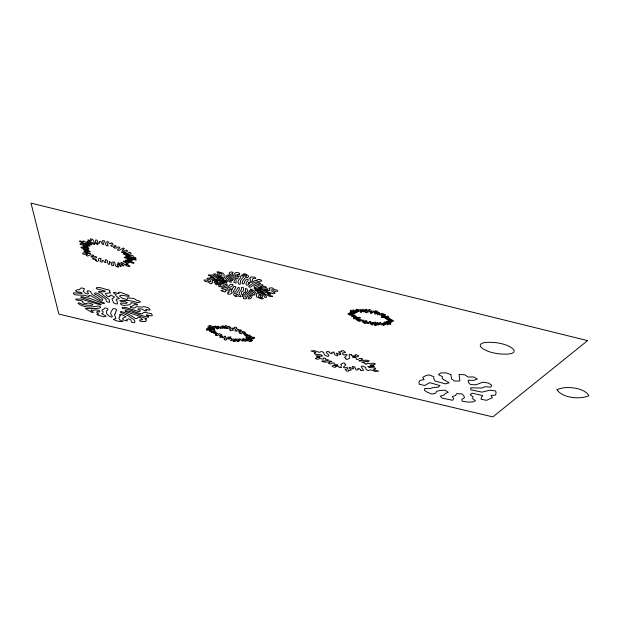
<?xml version="1.0" encoding="UTF-8"?>
<svg xmlns="http://www.w3.org/2000/svg" width="620" height="620" viewBox="0 0 620 620"><rect width="100%" height="100%" fill="white"/><g stroke="black" fill="none" stroke-linecap="round" stroke-linejoin="round"><path stroke-width="0.93" d="M109.399 261.803L109.779 264.05L109.205 264.376L107.981 263.911L107.291 260.508L106.562 259.865L105.361 259.757L105.966 262.601L104.858 262.578L103.71 260.78L102.44 260.353L101.959 260.726L102.377 261.904L101.626 262.136L100.463 261.601L100.091 260.439L101.231 258.711L99.944 258.308L98.456 258.788L98.495 260.935L97.108 261.446L95.534 260.385L96.418 260.237L96.348 259.679L93.264 259.269L92.589 258.633L96.666 257.641L96.681 257.106L95.573 256.525L92.124 257.222L90.923 256.703L93.752 255.711L93.333 255.083L90.14 254.96L87.559 256.114L85.948 255.045L87.528 254.619L86.622 253.983L84.033 254.378L82.762 253.921L82.615 253.34L83.824 252.697L90.117 253.844L90.45 253.41L85.397 252.03L84.15 251.526L84.243 250.999L90.249 251.852L89.598 251.185L83.227 249.682L83.406 249.178L88.459 250.054L88.056 249.411L81.677 248.116L80.918 247.45L81.259 247L88.924 248.558L88.497 247.907L83.219 246.419L82.879 245.776L87.939 246.884L88.156 246.38L85.684 245.319L80.67 244.59L79.988 243.908L81.77 243.552L85.7 244.412L89.396 246.047L90.187 245.807C87.343 242.994 82.77 243.823 79.74 241.56L79.585 240.947L80.786 241.025L82.948 242.164L83.452 241.769L82.925 241.087L84.049 241.087L86.877 243.048L91.76 244.799L87.653 242.459L86.885 241.769L87.389 241.366L94.542 244.629L94.744 244.11L93.767 243.451L87.97 240.467L87.931 239.87L91.458 240.684L90.365 238.754L92.791 239.444L94.318 242.691L97.642 244.474L98.107 244.055L96.115 242.738L95.325 241.412L95.906 239.855L97.231 240.32L97.883 242.8L99.13 243.342L99.766 242.994L99.324 241.722L99.905 241.351L101.215 241.831L102.509 244.396L103.703 244.451L102.432 240.715L104.392 240.738L105.997 245.226L107.028 245.869L108.19 245.884L106.694 242.048L107.035 241.567L108.384 241.916L108.942 243.218L110.127 243.807L110.972 243.567L110.903 242.955L112.065 242.97L112.987 244.264L110.67 245.737L111.786 246.349L115.382 245.613L116.335 246.279L113.429 247.45L114.444 248.093L116.514 247.985L118.358 246.915L119.683 247.31L119.761 247.915L117.506 249.434L117.73 250.062L119.056 250.418L123.31 247.969L124.372 248.597L122.295 250.178L122.868 250.852L124.14 251.022L126.061 249.992L127.751 250.96L125.976 252.022L121.481 251.929L122.342 252.588L127.449 253.371L128.952 252.821L128.913 252.231L130.216 252.456L131.246 253.774L128.797 254.471L123.675 253.642L123.504 254.161L129.936 255.541L131.866 255.262L133.083 255.797L133.354 256.974L135.865 257.928L135.943 258.509L129.704 256.347L125.829 255.642L125.604 256.145L135.633 259.385L136.23 260.036C132.06 260.152 128.487 256.618 124.186 257.277L124.845 257.935L128.697 258.633L132.308 260.175L132.122 260.679L127.092 259.175L127.084 259.733L133.92 262.81L133.827 263.337L132.564 263.136L125.504 260.137L125.07 260.547L129.355 262.71L123.519 261.183L123.605 261.756L128.239 263.826L127.914 264.267L125.736 264.066L129.898 266.034L129.634 266.499C125.844 266.887 124.078 262.772 120.823 262.221L123.884 265.872L122.683 265.748L120.59 263.856L118.358 262.826L117.645 263.089L121.326 266.205L120.606 266.461L118.358 264.709L117.118 264.515L117.823 266.259L118.722 266.871L118.048 267.15L115.723 266.143L114.607 262.144L112.646 261.95L113.646 265.406L112.972 265.685L111.708 265.283L111.275 262.485L109.399 261.803M361.026 310.961L361.468 312.589L360.468 312.302L359.608 309.767L358.182 309.775C353.268 307.721 360.933 311.472 358.554 311.48L357.205 310.341L355.632 310.031L357.779 311.969L356.887 312.007L356.035 310.876L354.601 310.969L353.253 309.775C350.92 310.891 359.654 312.883 355.438 312.581L350.385 310.108L350.695 311.248L354.214 312.403L351.129 311.697L350.091 312.015L355.144 313.425L351.772 312.627L351.362 312.767L353.307 313.666L349.502 312.999L352.47 314.356L348.889 313.565L347.828 314.014L350.416 314.402L349.316 314.844L349.804 315.084L354.315 315.014C353.617 315.324 350.602 315.022 351.633 315.999L355.229 315.627L351.943 316.51L356.151 316.704L353.299 317.3L354.229 317.688L356.981 317.037L357.771 317.394L353.501 318.169L354.074 318.866L359.205 317.463L360.406 317.758L356.329 318.936L358.228 319.416L355.841 319.641L357.957 320.145L360.096 319.021L360.429 319.3L359.22 320.594L357.717 320.742L359.941 321.392L361.569 319.75L362.088 319.974L361.367 320.858L362.491 320.997A4.464 1.806 10.6 0 0 363.002 320.323L364.079 320.153L363.537 321.555C360.135 321.912 365.064 322.819 365.095 320.959L366.296 320.532L367.032 321.191L363.777 322.819C365.637 324.748 365.273 322.788 366.908 321.989L367.443 322.214L366.606 323.005L366.931 323.276L368.947 323.377C368.125 323.555 368.117 321.811 368.947 322.245L370.171 322.385L369.365 321.385L370.892 321.842L371.225 322.648L369.985 323.353L370.621 323.818L372.124 322.95C373.418 323.346 371.62 324.399 370.993 324.531L372.426 325.027L373.17 324.198L373.674 323.253L372.581 322.268L374.62 323.291L374.302 325.361L376.41 325.275L375.232 324.617L375.278 324.113L376.239 324.291C377.735 324.028 373.813 322.764 374.999 321.912L377.495 323.904L377.89 325.19C379.611 325.058 377.836 323.198 377.115 322.78L378.045 322.757C379.014 324.415 381.54 325.887 379.541 323.229C379.75 320.555 381.354 324.33 381.928 325.066L382.765 324.81C383.245 325.988 385.508 325.213 383.346 324.578A3.821 1.55 9.8 0 1 382.23 323.795L381.943 323.245L385.392 324.609L384.098 323.849L383.71 322.594L385.493 324.089L386.531 323.779L387.407 324.283L387.252 324.756L388.167 324.779L388.151 324.035L385.469 322.958L384.632 321.958L390.732 324.632L390.414 323.516L386.88 322.609L391.189 322.78L386.175 321.369L389.469 322.191L389.941 322.082L388.104 321.175L391.972 321.819L388.918 320.47L392.429 321.222L393.553 320.819L391.057 320.416L392.22 320.029L391.77 319.781L387.136 319.835L390.406 319.091L389.98 318.827L386.151 318.928L389.647 318.262L389.283 317.99L385.346 318.13L388.322 317.533L388.004 317.254L384.516 317.797L383.78 317.425L388.291 316.634L388.228 316.076L382.308 317.363L381.091 317.045L385.028 316.037L383.269 315.642L385.617 314.844L383.726 314.611L382.005 315.781L381.114 315.471A8.928 3.697 10.2 0 0 381.618 314.751L384.005 313.999L381.703 313.278L379.928 314.991L379.347 314.782L380.207 313.875L379.363 313.534L377.929 314.813L377.355 314.603L377.983 313.123L379.525 312.906L377.58 312.488L376.836 312.805L376.774 313.588L374.55 314.108L374.86 313.108L377.766 311.821L377.146 311.07L375.394 310.876L376.278 311.643L374.116 312.565L373.635 311.992L374.496 311.705L373.783 310.938C371.109 310.667 374.17 313.65 371.814 312.433L371.132 312.759L371.698 313.503C368.474 312.883 371.69 312.147 371.481 310.775L369.714 311.783C367.869 310.946 372.279 309.667 369.311 309.458C367.761 309.861 368.737 312.372 367.807 312.41L366.978 311.55L367.428 310.326L366.544 309.791L366.885 309.318L364.645 309.582L366.327 310.705L364.405 310.519L366.188 311.906L366.683 312.767L366.087 312.774L363.7 310.891L363.088 309.264C361.731 309.24 362.855 311.472 363.816 311.798L361.995 311.341L361.514 309.923L360.608 309.55L361.026 310.961M88.978 295.787L88.97 296.678L84.467 295.275L76.531 294.957L74.237 294.523L73.392 293.469L73.935 292.756L82.22 293.485L81.422 292.431L77.074 291.819L75.508 290.726L77.57 289.664L79.569 289.711L80.484 288.184L82.181 287.99L84.522 288.796L83.165 291.09L85.281 293.268L87.598 294.035L88.505 293.446L87.087 291.338L87.978 290.726L90.35 291.361L92.24 294.477L97.743 297.6L100.254 299.747L102.556 300.219L102.765 299.39L101.874 298.336L97.294 295.128L95.046 294.26L94.442 293.221L95.883 292.873L98.193 293.686L105.935 299.088L106.159 300.917L107.322 301.987L109.531 302.273L109.298 299.561L103.238 295.252L101.572 293.105L99.208 292.539L98.541 291.485L104.609 291.826L105.26 291.106L96.364 288.703L96.294 287.75C100.835 286.611 104.532 289.695 108.942 289.889L110.058 291.012L109.383 291.733L110.531 292.849L105.47 293.407L106.4 295.438L107.95 296.523L109.926 296.531L109.817 295.585L110.941 295.074L114.537 297.058L111.98 298.933L113.692 302.87L115.576 303.862L117.498 303.854L117.102 301.095L116.08 300.026L116.32 299.189L119.373 298.584L116.622 296.453L115.661 295.368L116.103 294.57L114.08 293.562L113.445 292.501L115.281 292.369L117.056 293.454L119.172 293.554L118.42 292.469L119.978 292.152L128.89 295.492L129.014 296.453L122.062 295.298L120.272 295.453L119.536 296.151L122.349 298.329L126.844 299.421L127.798 298.817L127.402 297.809L133.858 298.53L137.183 300.568L139.5 300.971L140.415 302.041L137.299 302.63C131.711 300.406 125.604 300.096 119.668 300.591L121.326 301.646L125.279 301.708L127.34 302.645L126.519 303.288L120.636 303.141L120.598 304.025L122 305.079L124.256 305.451L129.231 304.831L131.068 303.645L131.022 302.731L133.16 302.885L137.578 304.327L137.005 305.055L134.68 304.552L131.952 306.35L130.154 306.458L130.588 307.435L132.897 308.047L134.656 307.908L136.431 306.706L142.708 307.125L143.654 306.536L148.25 307.683L150.195 309.783L148.909 310.209L146.832 309.318L145.56 309.752L146.824 310.798L145.126 310.984L142.05 309.054L138.159 308.814L137.934 309.636L140.182 310.387L140.143 311.248L138.895 311.682L125.744 307.466L122.047 307.59L122.528 308.558C129.456 308.83 135.408 312.929 142.197 313.898L143.437 312.542L145.103 312.356L151.613 313.743L152.319 315.603L150.815 315.89L146.506 314.766L146.506 315.627L148.599 316.464L148.451 317.285C140.446 315.797 133.083 311.48 124.992 310.69L126.023 311.713C132.835 314.193 139.965 315.983 146.514 318.773L145.049 319.06L146.514 320.052L145.646 321.47L142.042 321.586L139.826 320.935L139.469 320.029L142.755 319.688L140.352 317.704L138.09 317.138L137.167 318.533L135.183 318.447C130.952 315.138 125.953 312.643 120.737 311.449L120.412 312.209L128.007 315.696L133.92 319.626L134.742 320.602L134.873 322.276L133.92 322.78L131.703 322.222L130.549 319.563L128.394 318.812L126.426 319.812L127.41 320.788L125.589 320.803L123.605 319.935L122.566 318.951L122.807 318.192L126.069 316.874L120.73 314.108L119.637 314.565L120.776 315.58L119.35 315.867L119.846 316.797L118.87 318.161L119.614 319.959L121.838 320.555L123.008 321.532C119.722 321.726 116.126 321.144 113.352 319.331L115.878 318.634L114.468 314.216L115.452 313.712L115.754 311.271L116.676 310.728L116.777 309.899L115.444 308.861L113.266 308.582L111.243 311.356L110.569 313.681L112.398 316.518L111.685 317.115L109.484 316.417L106.586 313.472L106.493 310.953L107.996 309.744L107.764 308.838L105.811 307.892L104.369 308.187L104.067 308.946L102.013 309.93L101.905 310.736L103.091 311.752L102.881 313.363L101.703 313.759L106.252 316.107L103.943 316.867L97.665 315.038L96.798 314.061L98.665 314.092L96.681 312.131L97.317 311.504L99.557 311.992L99.719 311.201L98.534 310.186L94.457 309.861L93.883 310.512L91.621 309.907L90.931 310.519L93.566 312.41L91.628 312.317L85.289 308.411L96.356 308.551L100.634 307.714L100.239 306.768L98.138 305.892C91.582 307.551 83.522 307.892 77.988 303.288L78.903 302.754L82.669 304.466L87.017 305.172L90.962 305.365L92.419 305.087L92.861 304.366L88.412 302.87L86.064 303.676L83.832 303.281L82.514 302.235L82.84 301.475L80.98 300.467L76.927 300.196L75.524 299.135L80.902 299.01L100.928 304.994L100.951 304.133L80.786 297.344L81.135 296.569L90.288 298.507L103.331 303.599L104.664 303.226C99.797 301.056 95.185 298.181 90.574 295.554L88.978 295.787M238.685 329.662L239.429 330.251L240.172 329.848L241.389 330.235L241.056 330.778L237.793 330.948L241.761 331.94L238.94 332.336L239.87 333.382L241.397 333.707L242.482 333.103L243.102 332.041L242.575 331.692L244.745 331.964L245.233 332.56L244.094 332.746L245.799 333.537L243.474 333.816L247.613 334.529L244.575 334.924L244.9 335.273L250.015 335.195L245.884 336.435L250.697 336.087L251.309 336.637L249.046 337.055L250.185 337.59L253.069 337.133L254.696 337.877L252.449 337.691L254.045 338.574L252.976 338.815L245.946 337.086L247.016 338.148L246.249 337.916A2.17 0.791 13.2 0 1 248.721 338.295L251.844 338.977L250.449 339.279L252.758 340.403L251.41 340.458L248.426 339.171L251.534 341.481L249.256 341.62L247.349 339.163L245.698 338.946L247.465 340.31L247.085 341.085L243.621 338.481L242.986 338.815A3.86 1.387 13.3 0 1 244.528 339.806L245.474 341.341L243.947 340.915L242.048 339.225L242.831 339.326L243.257 339.962L242.451 340.403L242.854 341.062L242.188 341.093L240.258 338.908L239.095 338.954L240.165 340.225L239.328 340.543L238.537 340.38L238.692 339.295L235.181 338.908L236.902 340.24A3.061 1.093 13.4 0 1 238.491 341.209L239.033 341.535L237.786 341.604L233.368 338.791L235.399 341.481L233.515 341.411L233.19 341.078L233.841 341.039L233.128 340.365L230.531 340.303L232.415 339.458L231.617 338.458L229.756 338.636L229.578 338.001L230.973 337.218L230.694 336.877L227.571 337.327L229.322 339.21L226.656 338.295L226.347 339.341L226.866 339.675L225.44 340.07L224.138 339.551L224.773 339.148L224.355 338.52L225.967 337.52L225.417 336.28L224.642 336.179L223.804 337.985L221.255 337.071L220.131 337.505C218.891 336.66 221.379 336.164 221.999 336.753L223.154 336.327L219.348 335.614L221.983 334.839L218.837 333.568C219.24 335.513 216.915 335.567 215.458 335.087L216.721 335.435L216.837 334.777L215.628 334.126L217.473 333.583L214.66 333.63L213.714 333.118L216.372 332.56L215.969 332.212L211.219 332.374L215.264 331.413L214.923 331.057L210.971 331.483L209.467 331.08L211.823 330.437L211.505 330.088L206.39 330.096L206.669 329.577L208.483 329.592L206.662 328.871L207.731 328.678L214.83 330.398L213.923 329.057L214.706 329.321L208.801 328.476L210.133 328.158L207.685 326.98L209.064 326.957L212.149 328.244L208.855 325.523L211.063 325.632L213.172 328.205L214.543 328.693L212.846 326.415L214.071 326.577L217.178 328.957L217.79 328.887L214.644 326.19L215.838 326.143L218.868 328.251L218.077 328.158L217.465 327.825L217.76 326.283L218.31 326.167L220.356 328.538L221.402 328.437L220.286 327.027L220.666 326.492L221.479 326.632L222.611 328.274L223.285 328.244L222.758 327.538L223.425 327.492L225.215 328.282L222.092 326.05L222.975 325.787L226.501 328.453L227.679 328.429L224.967 326.353L225.285 325.477L226.835 325.95L227.005 326.849L227.749 327.135L228.331 327.035L228.152 326.384L228.865 326.368L230.749 327.337L228.625 328.096L229.16 328.801L231.004 328.848L229.78 330.026L230.384 330.716L233.453 330.135L231.632 328.189L232.826 328.135L234.159 329.003L234.616 327.903L234.081 327.546L235.368 327.143L236.654 327.654L236.825 328.585L235.825 328.879L234.903 330.824L236.267 331.312L237.491 329.204L238.685 329.662M450.887 374.62L451.546 378.936L454.53 381.091L459.831 380.944L459.071 374.48L464.861 374.837L468.054 377.03L473.548 376.929L477.33 379.014L473.866 380.331L468.286 380.269L468.41 382.385L470.448 384.578L476.052 384.772L482.848 382.168L488.653 383.083L491.707 385.229L490.714 387.175L484.956 386.717L481.732 388.05L470.681 387.802L470.898 389.848L481.918 392.119L489.947 390.174L495.682 390.988L496.085 393.057L495.504 394.994L490.924 395.645L492.381 397.722L486.468 400.334L481.066 399.233L481.422 397.343L482.779 395.606L472.091 393.158L470.286 394.8L472.99 396.831L472.68 398.722L475.463 400.714L472.634 401.985L467.542 402.047L462.101 401.202L461.854 399.296L464.38 397.924L463.985 395.955L461.892 393.894L456.483 393.661L455.638 395.467L452.22 396.521L453.67 398.536L452.732 400.264L442.2 398.195L440.355 396.18L443.711 395.134L445.346 393.514L448.206 392.235L445.129 390.213L440.177 390.437L436.488 391.39L435.736 393.196L432.047 394.095L427.599 392.39L424.475 390.391L424.762 388.5L430.04 388.67L433.155 387.477L438.115 387.244L440.014 385.625L429.776 382.664L424.623 385.501L419.26 384.26L418.942 382.23L419.957 380.393L424.088 379.587L422.755 377.41L425.235 375.89L429.079 374.86L433.744 376.689L433.876 378.789L434.992 380.951L445.377 383.881L449.182 382.85L442.192 378.719L442.494 376.666L438.433 374.635L440.68 372.961L446.043 372.822L450.887 374.62M269.623 289.331L269.863 290.486L265.461 290.679L264.438 290.144L267.298 289.687L267.786 289.269L267.406 288.656L262.694 289.362L257.773 287.866L258.075 287.385L261.888 288.184L266.716 287.324L264.678 286.355L261.02 287.207L259.858 286.735L262.88 285.549L263.05 285.022L261.795 284.634L259.075 285.308L255.564 287.541L254.285 287.285L253.952 286.68L254.82 285.797L260.687 283.371L259.703 282.798L257.502 282.922L255.332 283.906L250.154 287.293L248.93 286.882L248.682 286.285L254.316 282.457L261.88 280.899L260.663 279.752L258.649 279.38L257.695 279.589L257.726 280.17L256.478 280.093L256.463 280.666L255.177 280.519L253.146 281.48L252.138 280.922L252.999 278.272L255.579 278.613L255.812 278.086L254.27 277.039L250.651 276.993L250.263 278.062L249.387 278.318L250.418 279.535L250.286 281.193L252.348 282.271L249.062 282.317L248.527 282.728L249.465 283.301L249.379 283.851L248.209 283.851L248.519 284.464L247.403 285.247L246.171 284.844L246.062 283.697L246.559 282.123L248.016 280.837L248.155 279.186L246.334 279.349L244.466 281.689L244.04 283.851L242.063 283.542L242.776 280.899L245.373 277.605L247.574 277.535L248.651 276.714L248.171 275.505L245.148 273.776L243.179 273.955L246.427 275.582L246.651 276.202L245.698 276.412L242.404 274.8L241.521 275.048L243.676 276.791L240.622 280.511L240.165 284.301L238.878 284.084L237.964 282.286L238.46 280.155L240.544 277.884L240.978 276.311L237.786 275.822L236.739 274.551L239.545 274.49L239.056 273.846L239.715 273.474L238.894 272.846L236.274 272.436L234.313 273.505L236.181 276.024L238.506 277.016L237.754 278.473L236.832 278.682L235.809 278.117L235.809 276.977L232.717 274.621L232.911 274.087L231.647 273.668L233.089 272.366L230.888 271.901L229.47 272.583L229.106 273.66L231.911 275.42L236.104 279.783L236.034 283.115L233.895 282.34L234.469 280.224L229.803 275.218L227.687 274.892L232.531 279.899L232.492 280.457L231.206 280.248L227.013 275.885L225.758 275.776C226.556 278.202 228.966 280.085 231.213 281.209L231.19 282.301L229.912 282.053L226.626 279.736L224.022 276.636L224.06 274.373L222.859 273.164L219.077 271.978L216.938 272.01L221.495 273.683L221.968 274.319L221.735 275.97L220.433 275.699L219.286 273.831L217.217 273.87L218.69 275.745L221.588 277.272L222.781 277.318L224.208 279.116L218.821 276.962L215.31 273.955L214.016 273.753L213.714 274.242L217.465 277.279L227.222 281.433C222.092 280.899 216.551 278.636 212.846 275.032L208.39 274.97L208.661 275.582L212.11 276.249L214.28 277.985L210.684 276.915L210.18 277.318C215.551 279.302 221.216 280.674 226.781 282.526L226.812 283.084C221.758 283.007 217.574 279.171 212.435 279.659L209.172 278.07L207.142 278.295L207.003 278.814L210.118 279.853L210.591 281.55L209.653 281.72L207.165 280.108L204.081 280.046L204.988 281.271L208.343 282.115L210.606 283.79L211.637 283.697L211.296 283.1L212.838 282.588L211.955 280.798L212.807 280.573L217.558 281.232L217.194 281.681L214.791 281.526L214.497 282.511L215.776 282.821L219.457 282.201L223.998 283.464L223.882 283.983L222.789 284.038L220.456 283.534L215.008 283.666L216.287 284.751L220.348 284.41L221.332 284.967L220.348 285.758L218.194 285.836L219.604 286.789L221.665 286.634L225.928 284.247L227.757 284.967L221.34 288.184L222.464 288.672L228.408 286.603L230.307 284.41L232.438 284.293L233.159 284.906L231.485 286.603L227.85 288.044L227.168 288.897L220.813 290.695L224.928 291.974L225.734 291.741L225.238 291.144L226.254 290.423L228.524 289.827L229.508 290.369L228.912 291.276L229.268 291.857L227.718 292.315L228.571 292.88L227.524 293.586L228.176 294.175L230.222 294.182L232.353 292.779L231.167 291.702L231.679 290.222L229.648 289.222L229.695 288.695L232.671 289.308L232.322 288.192L233.438 287.51L233.647 286.463L235.592 286.587L235.732 287.703L233.306 291.322L233.19 291.834L234.228 292.353L235.569 291.741L238.088 287.525L239.343 287.703L239.397 289.315L236.956 292.973L233.725 293.903L233.593 294.911L235.515 296.639L237.22 296.383L235.484 295.275L237.173 294.267L238.165 294.795L238.212 295.856L239.041 296.422L241.126 296.724L239.289 293.926L239.227 292.849L241.397 289.664L241.389 287.494L242.249 287.262L243.412 287.726L243.521 289.393L243.373 290.439L241.606 292.097L241.444 294.198L243.288 295.197L242.319 295.337L242.994 295.918L242.335 296.228L243.272 296.771L243.885 297.879L243.389 298.259L244.249 298.809L246.373 298.786L246.117 297.693L246.853 297.414L244.869 296.453L245.233 295.476L244.629 294.329L243.381 294.012L243.986 292.036L245.21 292.423L245.481 293.547L247.21 295.306L247.21 296.368L249.535 297.213L247.985 298.298L248.574 298.879L250.511 298.677L251.774 297.484L248.822 295.205L245.381 291.098L245.458 288.409L247.24 289.168L247.473 291.346L250.728 295.453L251.797 295.949L252.697 295.763L248.984 291.044L249.271 290.571L251.147 291.408L253.603 294.934L254.851 295.112L254.96 294.066L251.86 290.478L250.697 290.021L250.255 289.416L250.651 288.974L253.596 290.369L256.68 293.958L256.471 296.569L257.005 297.158L261.601 298.894L263.291 298.577L258.602 296.98L258.982 294.934L260.245 295.174L260.788 296.841L262.028 297.181L262.663 296.841L262.562 295.748L257.742 293.276L257.37 292.16L260.392 293.151L263.787 295.182L264.942 297.453L266.181 297.6L266.507 296.592C264.213 292.942 259.392 291.974 255.533 290.703L255.231 290.106C262.028 289.439 266.166 296.903 272.234 296.6L272.645 296.166L269.452 295.469L269.344 294.903L267.251 293.911L267.228 293.361L270.669 294.267L270.769 293.74L269.878 293.175L264.942 292.252L254.13 288.742L254.386 288.246C260.826 289.455 267.112 291.586 273.242 293.678L274.923 293.33L275.001 292.795L271.971 291.501L271.63 289.788L272.769 289.742L274.412 291.385L277.745 291.253L276.962 290.059L274.42 289.587L272.11 287.827L268.964 288.122L269.623 289.331M480.469 346.541C484.29 350.75 491.939 353.005 498.891 353.795C504.541 354.377 516.375 354.834 513.81 349.788C510.531 345.898 502.712 343.464 495.806 342.651C489.947 342.108 478.477 341.589 480.469 346.541M352.292 366.544L353.78 368.683L352.764 368.861L350.029 367.342L349.068 367.551L351.3 370.132L348.316 370.31L348.781 370.853L348.153 371.194L346.82 371.078L345.108 369.45L347.96 368.885L347.51 367.823L346.379 367.35L344.999 367.962L343.294 367.218L345.89 364.808L344.588 363.816L344.829 363.343L343.589 362.901L340.899 364.18L341.527 365.265L340.861 366.126L341.45 367.714L339.008 367.257L339.047 366.753L337.939 366.273L335.513 366.319L335.792 366.862L335.304 367.249L334.048 367.226L332.026 366.234L332.994 365.49L337.76 365.382L337.66 364.862L335.056 364.583L333.971 364.079L334.397 363.188L333.056 362.832L330.235 364.033L328.368 363.258L329.592 362.584L329.514 361.406L330.096 361.042L331.483 361.305L331.731 361.847L324.415 362.111L321.912 361.46L322.733 360.693L323.997 361.111L328.941 360.181L325.392 359.166L325.57 358.685L324.624 358.135L323.377 358.151L323.384 359.189L319.432 358.484L318.417 359.22L315.875 358.841L315.541 358.283L318.672 356.965L320.052 357.267L317.487 356.919L315.96 355.779L321.935 356.252L322.485 355.865L320.765 354.733L315.425 354.377L314.317 353.315L314.526 352.834L315.882 352.927L315.867 352.392L311.031 350.943L314.433 350.68L319.285 352.338L321.532 351.47L323.694 352.532L324.291 354.694L327.259 356.298L328.476 356.244L328.894 355.276L326.221 352.362L326.988 351.494L329.437 351.873L329.282 352.385L330.778 353.547L332.165 353.679L331.685 352.54L333.242 351.997L334.296 352.54L333.994 353.02L334.8 354.725L336.714 355.81L337.853 355.686L337.885 355.151L336.164 353.392L337.21 353.199L340.132 354.741L340.946 354.438L339.783 353.26L340.24 352.827L338.466 351.772L341.015 351.912L341.527 351.486L341.116 350.889L343.348 350.695L345.557 352.439L342.418 353.02L343.193 354.725L344.596 355.035L345.983 354.346L347.2 354.834L344.588 357.422L345.906 358.445L345.635 358.918L346.844 359.391L349.385 358.554L349.285 354.299L351.742 354.834L351.331 355.291L352.338 355.834L354.935 355.803L355.578 355.423L355.229 354.834L356.539 354.826L358.771 355.865L357.787 356.702L352.656 356.763L352.718 357.314L355.229 357.577L356.26 358.112L356.237 359.158L357.616 359.507L359.662 358.469L362.057 358.406L362.266 359.499L361.243 359.709L361.181 360.91L359.112 361.018L359.003 360.476L366.691 360.204L369.28 360.894L368.241 361.692L365.761 361.336L361.739 362.165L365.149 363.126L364.87 363.599L365.63 364.157L366.916 364.142L367.164 363.149L371.171 363.901L372.364 363.173L374.953 363.537L375.263 364.103L371.783 365.397L370.396 365.095L373.007 365.444L374.465 366.56L367.776 366.412L369.264 367.513L374.581 367.846L375.55 368.373L375.441 368.869L373.635 369.303L373.728 369.83L378.688 371.202L375.123 371.396L370.512 369.83L368.14 370.582L366.094 369.582L365.761 367.536L362.84 365.978L361.212 366.443L363.522 370.233L361.561 370.597L360.375 370.148L360.677 369.706L359.151 368.613L357.802 368.52L358.352 369.597L356.671 370.024L355.694 369.512L355.717 368.512L354.493 366.854L352.292 366.544M557 389.794C562.48 398.11 580.452 399.761 588.93 395.684C584.311 387.384 564.766 385.462 557 389.794M587.589 340.628L492.846 416.904L58.861 314.115L31 203.097L587.589 340.628"/></g></svg>
